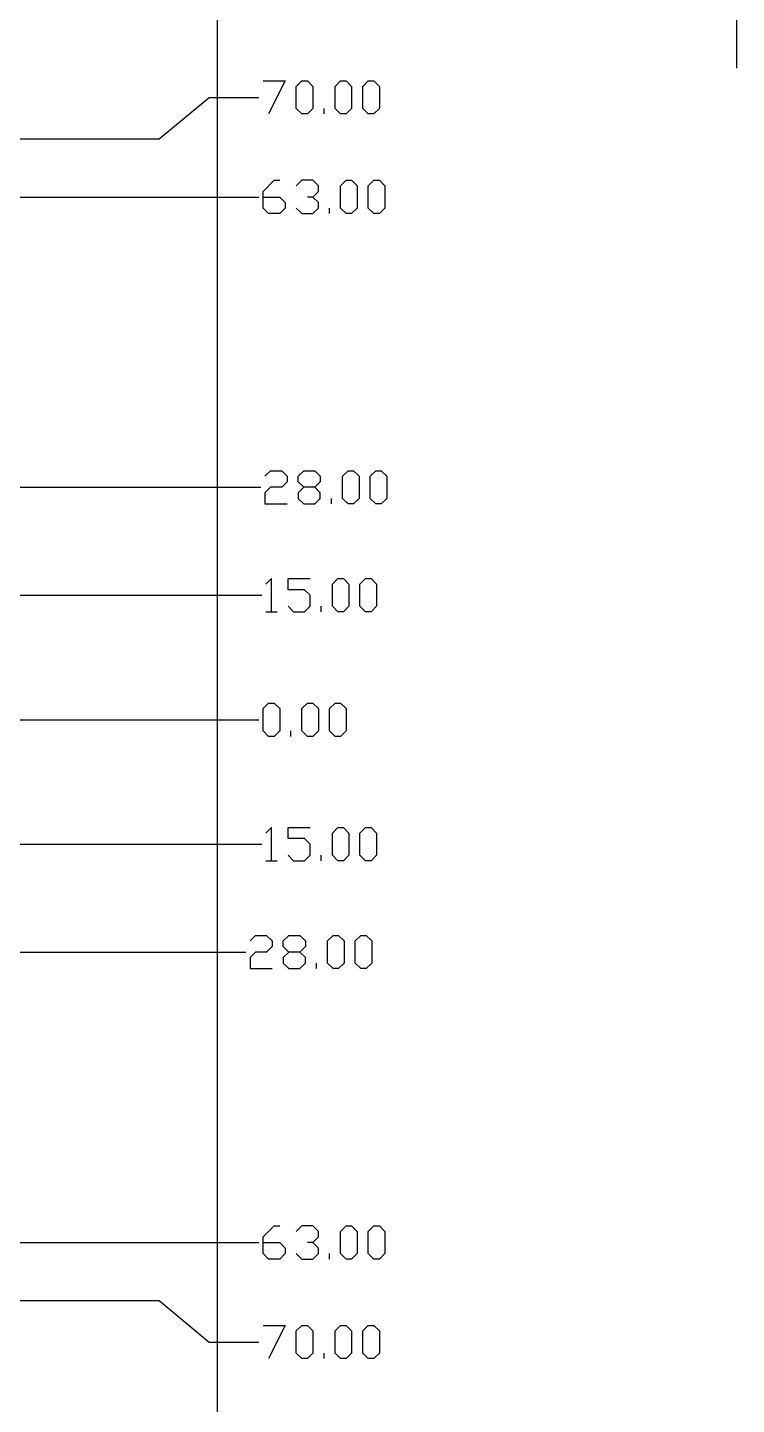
# Model space of a CAD drawing. Header units: inches. Extents: x 0 to 325, y 148 to 354.
# Drawn here: x 102.56 to 123.41, y 273.62 to 314.15 of the extents above; entities that cross this region are included whole.
import ezdxf

# ---------------------------------------------------------------- set-up
doc = ezdxf.new("R2010")
doc.units = ezdxf.units.IN
doc.header["$MEASUREMENT"] = 0

# ---------------------------------------------------------------- blocks, each defined once
blk = doc.blocks.new('AHH1270-500010_3')
at = {"color": 4, "transparency": 33554687}
blk.add_lwpolyline([(47.082, 257.135), (108.146, 257.135), (108.146, 330.414), (47.082, 330.414), (47.082, 257.135)], dxfattribs=at)
at = {"color": 1, "transparency": 33554687}
for points in [[(123.412, 325.726), (123.412, 312.959)], [(109.489, 312.58), (110.138, 312.58), (109.651, 311.606)], [(110.63, 311.606), (110.463, 311.769), (110.463, 312.418), (110.63, 312.58), (110.792, 312.58), (110.955, 312.418), (110.955, 311.769), (110.792, 311.606), (110.63, 311.606)], [(111.767, 311.606), (111.604, 311.769), (111.604, 312.418), (111.767, 312.58), (111.929, 312.58), (112.091, 312.418), (112.091, 311.769), (111.929, 311.606), (111.767, 311.606)], [(112.583, 311.606), (112.421, 311.769), (112.421, 312.418), (112.583, 312.58), (112.746, 312.58), (112.908, 312.418), (112.908, 311.769), (112.746, 311.606), (112.583, 311.606)], [(89.825, 310.873), (106.434, 310.873), (107.9, 312.093), (109.366, 312.093)], [(111.28, 311.606), (111.28, 311.769)], [(109.489, 309.161), (109.976, 309.161), (110.138, 308.999), (110.138, 308.836), (109.976, 308.674), (109.651, 308.674), (109.489, 308.836), (109.489, 309.328), (109.813, 309.653), (109.976, 309.653)], [(110.955, 309.161), (111.117, 309.328), (111.117, 309.491), (110.955, 309.653), (110.63, 309.653), (110.463, 309.491)], [(111.929, 308.674), (111.767, 308.836), (111.767, 309.491), (111.929, 309.653), (112.091, 309.653), (112.259, 309.491), (112.259, 308.836), (112.091, 308.674), (111.929, 308.674)], [(112.746, 308.674), (112.583, 308.836), (112.583, 309.491), (112.746, 309.653), (112.908, 309.653), (113.07, 309.491), (113.07, 308.836), (112.908, 308.674), (112.746, 308.674)], [(81.643, 309.161), (109.366, 309.161)], [(110.463, 308.836), (110.63, 308.674), (110.955, 308.674), (111.117, 308.836), (111.117, 308.999), (110.955, 309.161), (110.792, 309.161)], [(111.442, 308.674), (111.442, 308.836)], [(109.543, 300.94), (109.705, 301.103), (110.035, 301.103), (110.197, 300.94), (110.197, 300.778), (110.035, 300.616), (109.705, 300.616), (109.543, 300.453), (109.543, 300.129), (110.197, 300.129)], [(110.684, 300.129), (111.009, 300.129), (111.171, 300.291), (111.171, 300.453), (111.009, 300.616), (110.684, 300.616), (110.522, 300.778), (110.522, 300.94), (110.684, 301.103), (111.009, 301.103), (111.171, 300.94), (111.171, 300.778), (111.009, 300.616)], [(111.988, 300.129), (111.826, 300.291), (111.826, 300.94), (111.988, 301.103), (112.15, 301.103), (112.313, 300.94), (112.313, 300.291), (112.15, 300.129), (111.988, 300.129)], [(112.8, 300.129), (112.637, 300.291), (112.637, 300.94), (112.8, 301.103), (112.962, 301.103), (113.124, 300.94), (113.124, 300.291), (112.962, 300.129), (112.8, 300.129)], [(75.41, 300.616), (109.42, 300.616)], [(110.684, 300.616), (110.522, 300.453), (110.522, 300.291), (110.684, 300.129)], [(111.496, 300.129), (111.496, 300.291)], [(109.735, 296.95), (109.735, 297.929), (109.567, 297.762)], [(110.222, 297.113), (110.384, 296.95), (110.709, 296.95), (110.871, 297.113), (110.871, 297.437), (110.709, 297.6), (110.222, 297.6), (110.222, 297.929), (110.871, 297.929)], [(111.688, 296.95), (111.525, 297.113), (111.525, 297.762), (111.688, 297.929), (111.85, 297.929), (112.013, 297.762), (112.013, 297.113), (111.85, 296.95), (111.688, 296.95)], [(112.5, 296.95), (112.337, 297.113), (112.337, 297.762), (112.5, 297.929), (112.662, 297.929), (112.824, 297.762), (112.824, 297.113), (112.662, 296.95), (112.5, 296.95)], [(102.04, 297.437), (109.449, 297.437)], [(111.196, 296.95), (111.196, 297.113)], [(109.567, 296.95), (109.897, 296.95)], [(109.651, 293.285), (109.489, 293.448), (109.489, 294.102), (109.651, 294.264), (109.813, 294.264), (109.976, 294.102), (109.976, 293.448), (109.813, 293.285), (109.651, 293.285)], [(110.792, 293.285), (110.63, 293.448), (110.63, 294.102), (110.792, 294.264), (110.955, 294.264), (111.117, 294.102), (111.117, 293.448), (110.955, 293.285), (110.792, 293.285)], [(111.604, 293.285), (111.442, 293.448), (111.442, 294.102), (111.604, 294.264), (111.767, 294.264), (111.929, 294.102), (111.929, 293.448), (111.767, 293.285), (111.604, 293.285)], [(98.262, 293.772), (108.146, 293.772)], [(108.146, 293.772), (109.366, 293.772)], [(110.3, 293.285), (110.3, 293.448)], [(109.735, 289.62), (109.735, 290.599), (109.567, 290.437)], [(110.222, 289.787), (110.384, 289.62), (110.709, 289.62), (110.871, 289.787), (110.871, 290.112), (110.709, 290.274), (110.222, 290.274), (110.222, 290.599), (110.871, 290.599)], [(111.688, 289.62), (111.525, 289.787), (111.525, 290.437), (111.688, 290.599), (111.85, 290.599), (112.013, 290.437), (112.013, 289.787), (111.85, 289.62), (111.688, 289.62)], [(112.5, 289.62), (112.337, 289.787), (112.337, 290.437), (112.5, 290.599), (112.662, 290.599), (112.824, 290.437), (112.824, 289.787), (112.662, 289.62), (112.5, 289.62)], [(102.04, 290.112), (109.449, 290.112)], [(109.567, 289.62), (109.897, 289.62)], [(111.196, 289.62), (111.196, 289.787)], [(109.105, 287.263), (109.267, 287.426), (109.592, 287.426), (109.754, 287.263), (109.754, 287.096), (109.592, 286.934), (109.267, 286.934), (109.105, 286.771), (109.105, 286.447), (109.754, 286.447)], [(110.241, 286.447), (110.571, 286.447), (110.733, 286.609), (110.733, 286.771), (110.571, 286.934), (110.241, 286.934), (110.079, 287.096), (110.079, 287.263), (110.241, 287.426), (110.571, 287.426), (110.733, 287.263), (110.733, 287.096), (110.571, 286.934)], [(111.545, 286.447), (111.383, 286.609), (111.383, 287.263), (111.545, 287.426), (111.708, 287.426), (111.87, 287.263), (111.87, 286.609), (111.708, 286.447), (111.545, 286.447)], [(112.362, 286.447), (112.2, 286.609), (112.2, 287.263), (112.362, 287.426), (112.524, 287.426), (112.687, 287.263), (112.687, 286.609), (112.524, 286.447), (112.362, 286.447)], [(75.41, 286.934), (108.982, 286.934)], [(110.241, 286.934), (110.079, 286.771), (110.079, 286.609), (110.241, 286.447)], [(111.058, 286.447), (111.058, 286.609)], [(109.489, 278.388), (109.976, 278.388), (110.138, 278.221), (110.138, 278.059), (109.976, 277.896), (109.651, 277.896), (109.489, 278.059), (109.489, 278.551), (109.813, 278.875), (109.976, 278.875)], [(110.955, 278.388), (111.117, 278.551), (111.117, 278.713), (110.955, 278.875), (110.63, 278.875), (110.463, 278.713)], [(111.929, 277.896), (111.767, 278.059), (111.767, 278.713), (111.929, 278.875), (112.091, 278.875), (112.259, 278.713), (112.259, 278.059), (112.091, 277.896), (111.929, 277.896)], [(112.746, 277.896), (112.583, 278.059), (112.583, 278.713), (112.746, 278.875), (112.908, 278.875), (113.07, 278.713), (113.07, 278.059), (112.908, 277.896), (112.746, 277.896)], [(81.643, 278.388), (109.366, 278.388)], [(110.463, 278.059), (110.63, 277.896), (110.955, 277.896), (111.117, 278.059), (111.117, 278.221), (110.955, 278.388), (110.792, 278.388)], [(111.442, 277.896), (111.442, 278.059)], [(89.825, 276.676), (106.434, 276.676), (107.9, 275.456), (109.366, 275.456)], [(109.489, 275.943), (110.138, 275.943), (109.651, 274.969)], [(110.63, 274.969), (110.463, 275.131), (110.463, 275.781), (110.63, 275.943), (110.792, 275.943), (110.955, 275.781), (110.955, 275.131), (110.792, 274.969), (110.63, 274.969)], [(111.767, 274.969), (111.604, 275.131), (111.604, 275.781), (111.767, 275.943), (111.929, 275.943), (112.091, 275.781), (112.091, 275.131), (111.929, 274.969), (111.767, 274.969)], [(112.583, 274.969), (112.421, 275.131), (112.421, 275.781), (112.583, 275.943), (112.746, 275.943), (112.908, 275.781), (112.908, 275.131), (112.746, 274.969), (112.583, 274.969)], [(111.28, 274.969), (111.28, 275.131)]]:
    blk.add_lwpolyline(points, dxfattribs=at)

msp = doc.modelspace()

# ---------------------------------------------------------------- block references
msp.add_blockref('AHH1270-500010_3', (0, 0))

doc.saveas('drawing.dxf')
